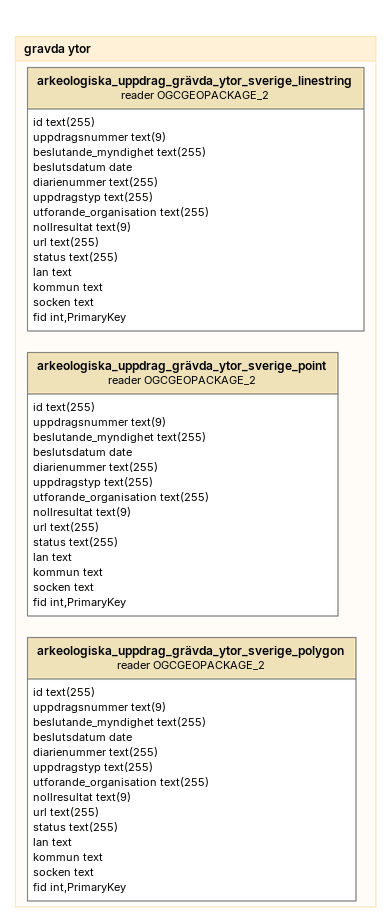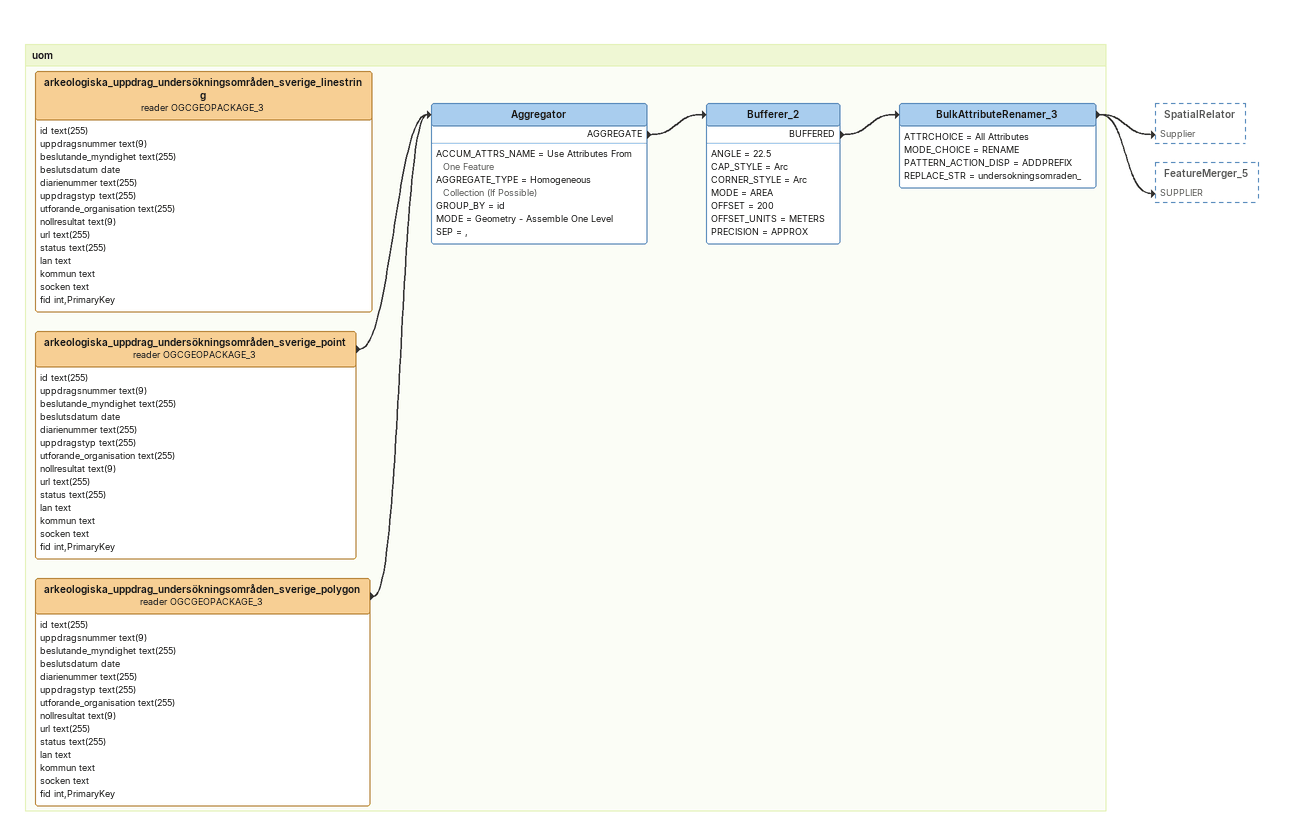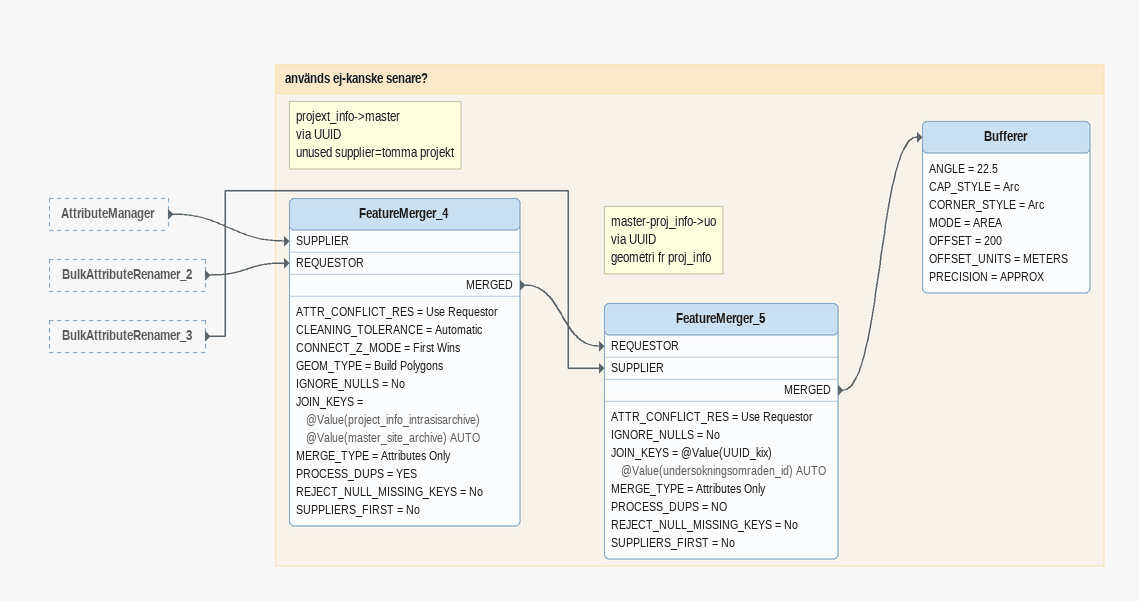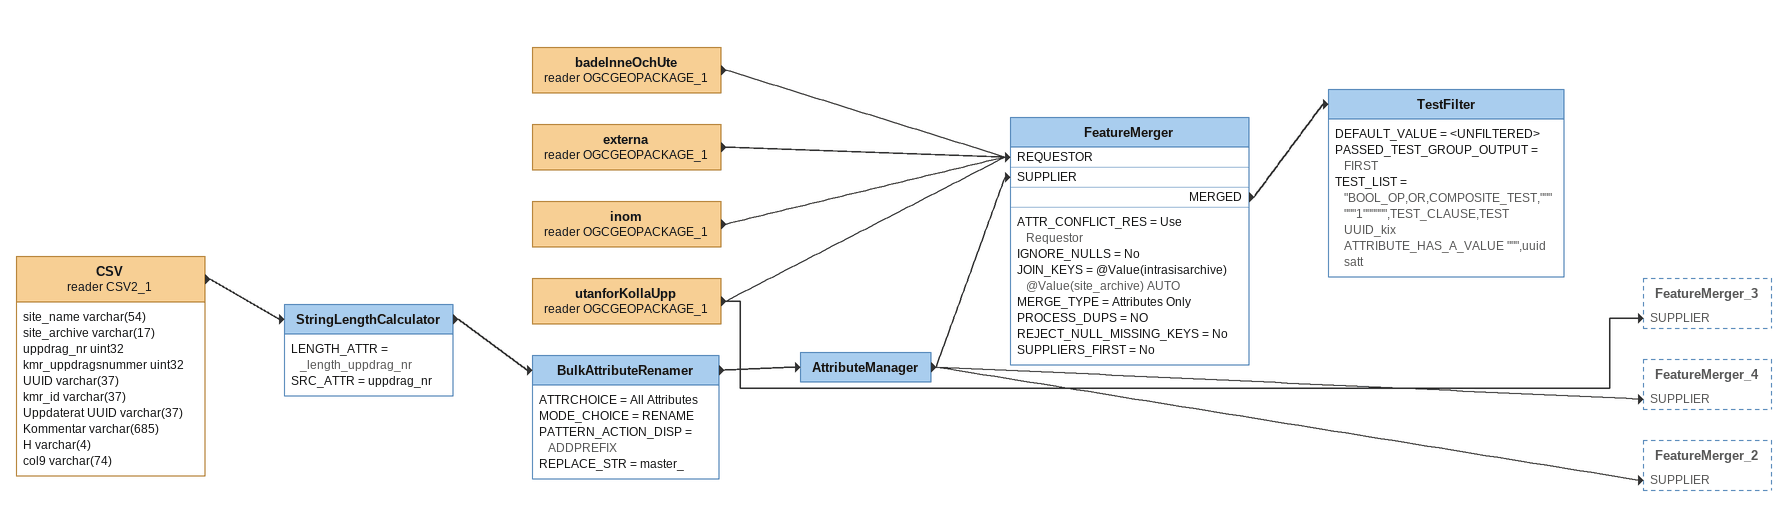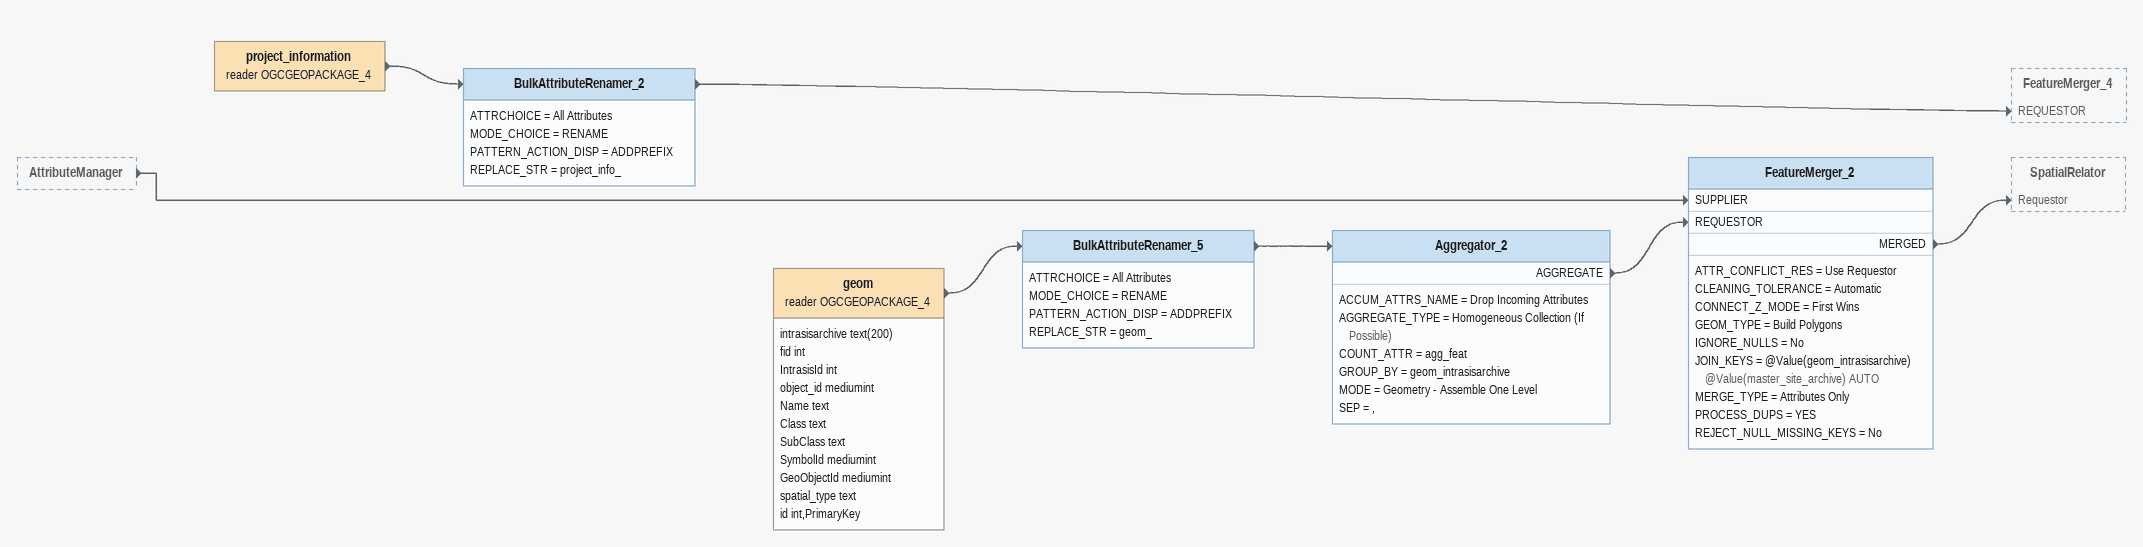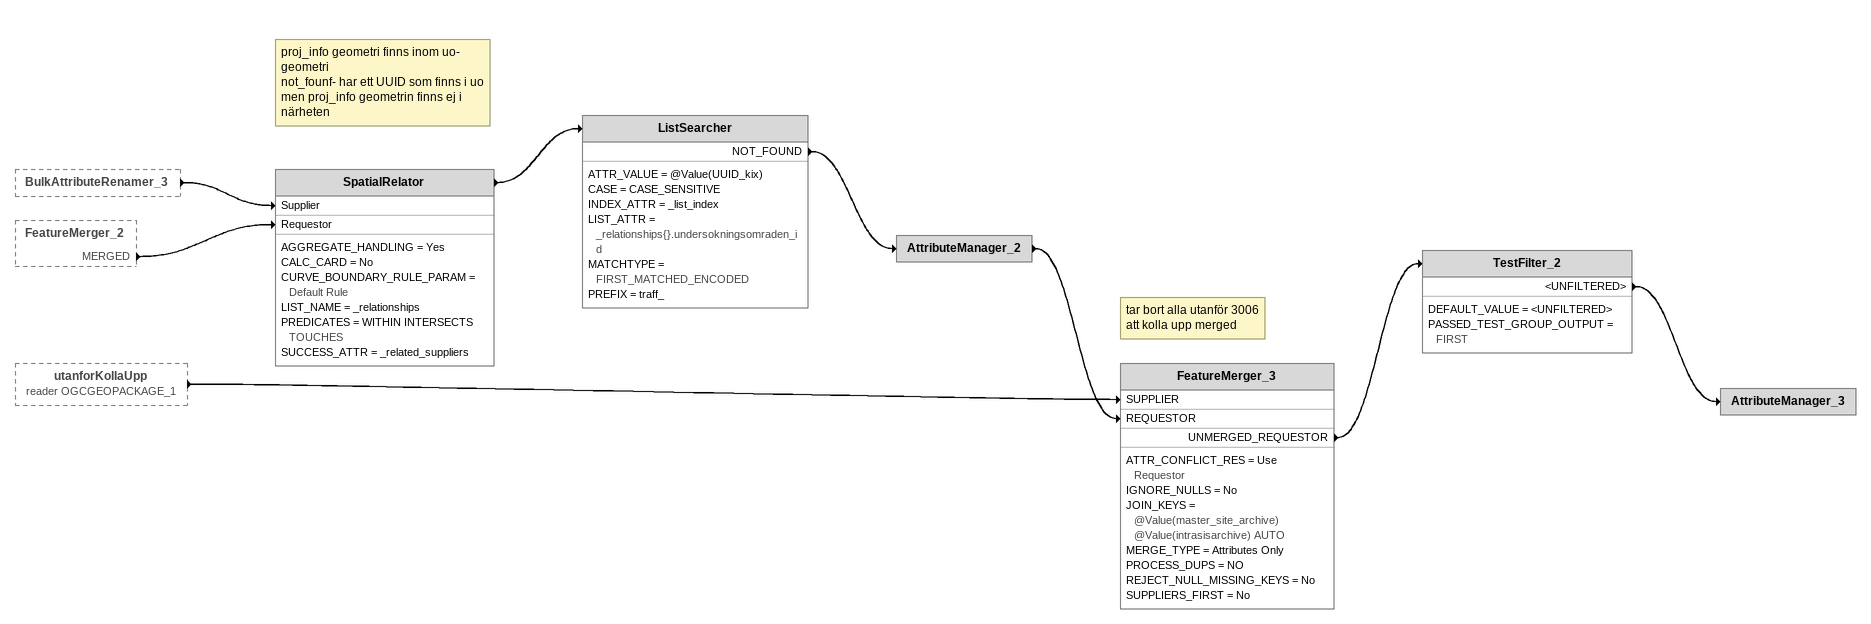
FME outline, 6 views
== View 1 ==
Bookmark: gravda ytor
arkeologiska_uppdrag_grävda_ytor_sverige_linestring (reader OGCGEOPACKAGE_2)
    attributes: id text(255), uppdragsnummer text(9), beslutande_myndighet text(255), beslutsdatum date, diarienummer text(255), uppdragstyp text(255), utforande_organisation text(255), nollresultat text(9), url text(255), status text(255), lan text, kommun text, socken text, fid int,PrimaryKey
arkeologiska_uppdrag_grävda_ytor_sverige_point (reader OGCGEOPACKAGE_2)
    attributes: id text(255), uppdragsnummer text(9), beslutande_myndighet text(255), beslutsdatum date, diarienummer text(255), uppdragstyp text(255), utforande_organisation text(255), nollresultat text(9), url text(255), status text(255), lan text, kommun text, socken text, fid int,PrimaryKey
arkeologiska_uppdrag_grävda_ytor_sverige_polygon (reader OGCGEOPACKAGE_2)
    attributes: id text(255), uppdragsnummer text(9), beslutande_myndighet text(255), beslutsdatum date, diarienummer text(255), uppdragstyp text(255), utforande_organisation text(255), nollresultat text(9), url text(255), status text(255), lan text, kommun text, socken text, fid int,PrimaryKey

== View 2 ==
Bookmark: uom
arkeologiska_uppdrag_undersökningsområden_sverige_linestring (reader OGCGEOPACKAGE_3)
    attributes: id text(255), uppdragsnummer text(9), beslutande_myndighet text(255), beslutsdatum date, diarienummer text(255), uppdragstyp text(255), utforande_organisation text(255), nollresultat text(9), url text(255), status text(255), lan text, kommun text, socken text, fid int,PrimaryKey
arkeologiska_uppdrag_undersökningsområden_sverige_point (reader OGCGEOPACKAGE_3)
    attributes: id text(255), uppdragsnummer text(9), beslutande_myndighet text(255), beslutsdatum date, diarienummer text(255), uppdragstyp text(255), utforande_organisation text(255), nollresultat text(9), url text(255), status text(255), lan text, kommun text, socken text, fid int,PrimaryKey
    -> Aggregator
arkeologiska_uppdrag_undersökningsområden_sverige_polygon (reader OGCGEOPACKAGE_3)
    attributes: id text(255), uppdragsnummer text(9), beslutande_myndighet text(255), beslutsdatum date, diarienummer text(255), uppdragstyp text(255), utforande_organisation text(255), nollresultat text(9), url text(255), status text(255), lan text, kommun text, socken text, fid int,PrimaryKey
    -> Aggregator
Aggregator
    ACCUM_ATTRS_NAME = Use Attributes From One Feature
    AGGREGATE_TYPE = Homogeneous Collection (If Possible)
    GROUP_BY = id
    MODE = Geometry - Assemble One Level
    SEP = ,
    AGGREGATE -> Bufferer_2
Bufferer_2
    ANGLE = 22.5
    CAP_STYLE = Arc
    CORNER_STYLE = Arc
    MODE = AREA
    OFFSET = 200
    OFFSET_UNITS = METERS
    PRECISION = APPROX
    BUFFERED -> BulkAttributeRenamer_3
BulkAttributeRenamer_3
    ATTRCHOICE = All Attributes
    MODE_CHOICE = RENAME
    PATTERN_ACTION_DISP = ADDPREFIX
    REPLACE_STR = undersokningsomraden_
    -> SpatialRelator [Supplier]
    -> FeatureMerger_5 [SUPPLIER]

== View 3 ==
AttributeManager [outside]
    -> FeatureMerger_4 [SUPPLIER]
BulkAttributeRenamer_2 [outside]
    -> FeatureMerger_4 [REQUESTOR]
BulkAttributeRenamer_3 [outside]
    -> FeatureMerger_5 [SUPPLIER]

Bookmark: används ej-kanske senare?
Note: projext_info->master / via UUID / unused supplier=tomma projekt
FeatureMerger_4
    ATTR_CONFLICT_RES = Use Requestor
    CLEANING_TOLERANCE = Automatic
    CONNECT_Z_MODE = First Wins
    GEOM_TYPE = Build Polygons
    IGNORE_NULLS = No
    JOIN_KEYS = @Value(project_info_intrasisarchive) @Value(master_site_archive) AUTO
    MERGE_TYPE = Attributes Only
    PROCESS_DUPS = YES
    REJECT_NULL_MISSING_KEYS = No
    SUPPLIERS_FIRST = No
    MERGED -> FeatureMerger_5 [REQUESTOR]
Note: master-proj_info->uo / via UUID / geometri fr proj_info
FeatureMerger_5
    ATTR_CONFLICT_RES = Use Requestor
    IGNORE_NULLS = No
    JOIN_KEYS = @Value(UUID_kix) @Value(undersokningsomraden_id) AUTO
    MERGE_TYPE = Attributes Only
    PROCESS_DUPS = NO
    REJECT_NULL_MISSING_KEYS = No
    SUPPLIERS_FIRST = No
    MERGED -> Bufferer
Bufferer
    ANGLE = 22.5
    CAP_STYLE = Arc
    CORNER_STYLE = Arc
    MODE = AREA
    OFFSET = 200
    OFFSET_UNITS = METERS
    PRECISION = APPROX

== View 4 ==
CSV (reader CSV2_1)
    attributes: site_name varchar(54), site_archive varchar(17), uppdrag_nr uint32, kmr_uppdragsnummer uint32, UUID varchar(37), kmr_id varchar(37), Uppdaterat UUID varchar(37), Kommentar varchar(685), H varchar(4), col9 varchar(74)
    -> StringLengthCalculator
StringLengthCalculator
    LENGTH_ATTR = _length_uppdrag_nr
    SRC_ATTR = uppdrag_nr
    -> BulkAttributeRenamer
BulkAttributeRenamer
    ATTRCHOICE = All Attributes
    MODE_CHOICE = RENAME
    PATTERN_ACTION_DISP = ADDPREFIX
    REPLACE_STR = master_
    -> AttributeManager
AttributeManager
    -> FeatureMerger [SUPPLIER]
    -> FeatureMerger_4 [SUPPLIER]
    -> FeatureMerger_2 [SUPPLIER]
badeInneOchUte (reader OGCGEOPACKAGE_1)
    -> FeatureMerger [REQUESTOR]
externa (reader OGCGEOPACKAGE_1)
    -> FeatureMerger [REQUESTOR]
inom (reader OGCGEOPACKAGE_1)
    -> FeatureMerger [REQUESTOR]
utanforKollaUpp (reader OGCGEOPACKAGE_1)
    -> FeatureMerger [REQUESTOR]
    -> FeatureMerger_3 [SUPPLIER]
FeatureMerger
    ATTR_CONFLICT_RES = Use Requestor
    IGNORE_NULLS = No
    JOIN_KEYS = @Value(intrasisarchive) @Value(site_archive) AUTO
    MERGE_TYPE = Attributes Only
    PROCESS_DUPS = NO
    REJECT_NULL_MISSING_KEYS = No
    SUPPLIERS_FIRST = No
    MERGED -> TestFilter
TestFilter
    DEFAULT_VALUE = <UNFILTERED>
    PASSED_TEST_GROUP_OUTPUT = FIRST
    TEST_LIST = "BOOL_OP,OR,COMPOSITE_TEST,""""""1"""""",TEST_CLAUSE,TEST UUID_kix ATTRIBUTE_HAS_A_VALUE """,uuid satt

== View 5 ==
AttributeManager [outside]
    -> FeatureMerger_2 [SUPPLIER]
project_information (reader OGCGEOPACKAGE_4)
    -> BulkAttributeRenamer_2
BulkAttributeRenamer_2
    ATTRCHOICE = All Attributes
    MODE_CHOICE = RENAME
    PATTERN_ACTION_DISP = ADDPREFIX
    REPLACE_STR = project_info_
    -> FeatureMerger_4 [REQUESTOR]
geom (reader OGCGEOPACKAGE_4)
    attributes: intrasisarchive text(200), fid int, IntrasisId int, object_id mediumint, Name text, Class text, SubClass text, SymbolId mediumint, GeoObjectId mediumint, spatial_type text, id int,PrimaryKey
    -> BulkAttributeRenamer_5
BulkAttributeRenamer_5
    ATTRCHOICE = All Attributes
    MODE_CHOICE = RENAME
    PATTERN_ACTION_DISP = ADDPREFIX
    REPLACE_STR = geom_
    -> Aggregator_2
Aggregator_2
    ACCUM_ATTRS_NAME = Drop Incoming Attributes
    AGGREGATE_TYPE = Homogeneous Collection (If Possible)
    COUNT_ATTR = agg_feat
    GROUP_BY = geom_intrasisarchive
    MODE = Geometry - Assemble One Level
    SEP = ,
    AGGREGATE -> FeatureMerger_2 [REQUESTOR]
FeatureMerger_2
    ATTR_CONFLICT_RES = Use Requestor
    CLEANING_TOLERANCE = Automatic
    CONNECT_Z_MODE = First Wins
    GEOM_TYPE = Build Polygons
    IGNORE_NULLS = No
    JOIN_KEYS = @Value(geom_intrasisarchive) @Value(master_site_archive) AUTO
    MERGE_TYPE = Attributes Only
    PROCESS_DUPS = YES
    REJECT_NULL_MISSING_KEYS = No
    MERGED -> SpatialRelator [Requestor]

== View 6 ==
BulkAttributeRenamer_3 [outside]
    -> SpatialRelator [Supplier]
FeatureMerger_2 [outside]
    MERGED -> SpatialRelator [Requestor]
utanforKollaUpp (reader OGCGEOPACKAGE_1) [outside]
    -> FeatureMerger_3 [SUPPLIER]
SpatialRelator
    AGGREGATE_HANDLING = Yes
    CALC_CARD = No
    CURVE_BOUNDARY_RULE_PARAM = Default Rule
    LIST_NAME = _relationships
    PREDICATES = WITHIN INTERSECTS TOUCHES
    SUCCESS_ATTR = _related_suppliers
    -> ListSearcher
Note: proj_info geometri finns inom uo- geometri / not_founf- har ett UUID som finns i uo men proj_info geometrin finns ej i närheten
ListSearcher
    ATTR_VALUE = @Value(UUID_kix)
    CASE = CASE_SENSITIVE
    INDEX_ATTR = _list_index
    LIST_ATTR = _relationships{}.undersokningsomraden_id
    MATCHTYPE = FIRST_MATCHED_ENCODED
    PREFIX = traff_
    NOT_FOUND -> AttributeManager_2
AttributeManager_2
    -> FeatureMerger_3 [REQUESTOR]
Note: tar bort alla utanför 3006 / att kolla upp merged
FeatureMerger_3
    ATTR_CONFLICT_RES = Use Requestor
    IGNORE_NULLS = No
    JOIN_KEYS = @Value(master_site_archive) @Value(intrasisarchive) AUTO
    MERGE_TYPE = Attributes Only
    PROCESS_DUPS = NO
    REJECT_NULL_MISSING_KEYS = No
    SUPPLIERS_FIRST = No
    UNMERGED_REQUESTOR -> TestFilter_2
TestFilter_2
    DEFAULT_VALUE = <UNFILTERED>
    PASSED_TEST_GROUP_OUTPUT = FIRST
    <UNFILTERED> -> AttributeManager_3
AttributeManager_3
